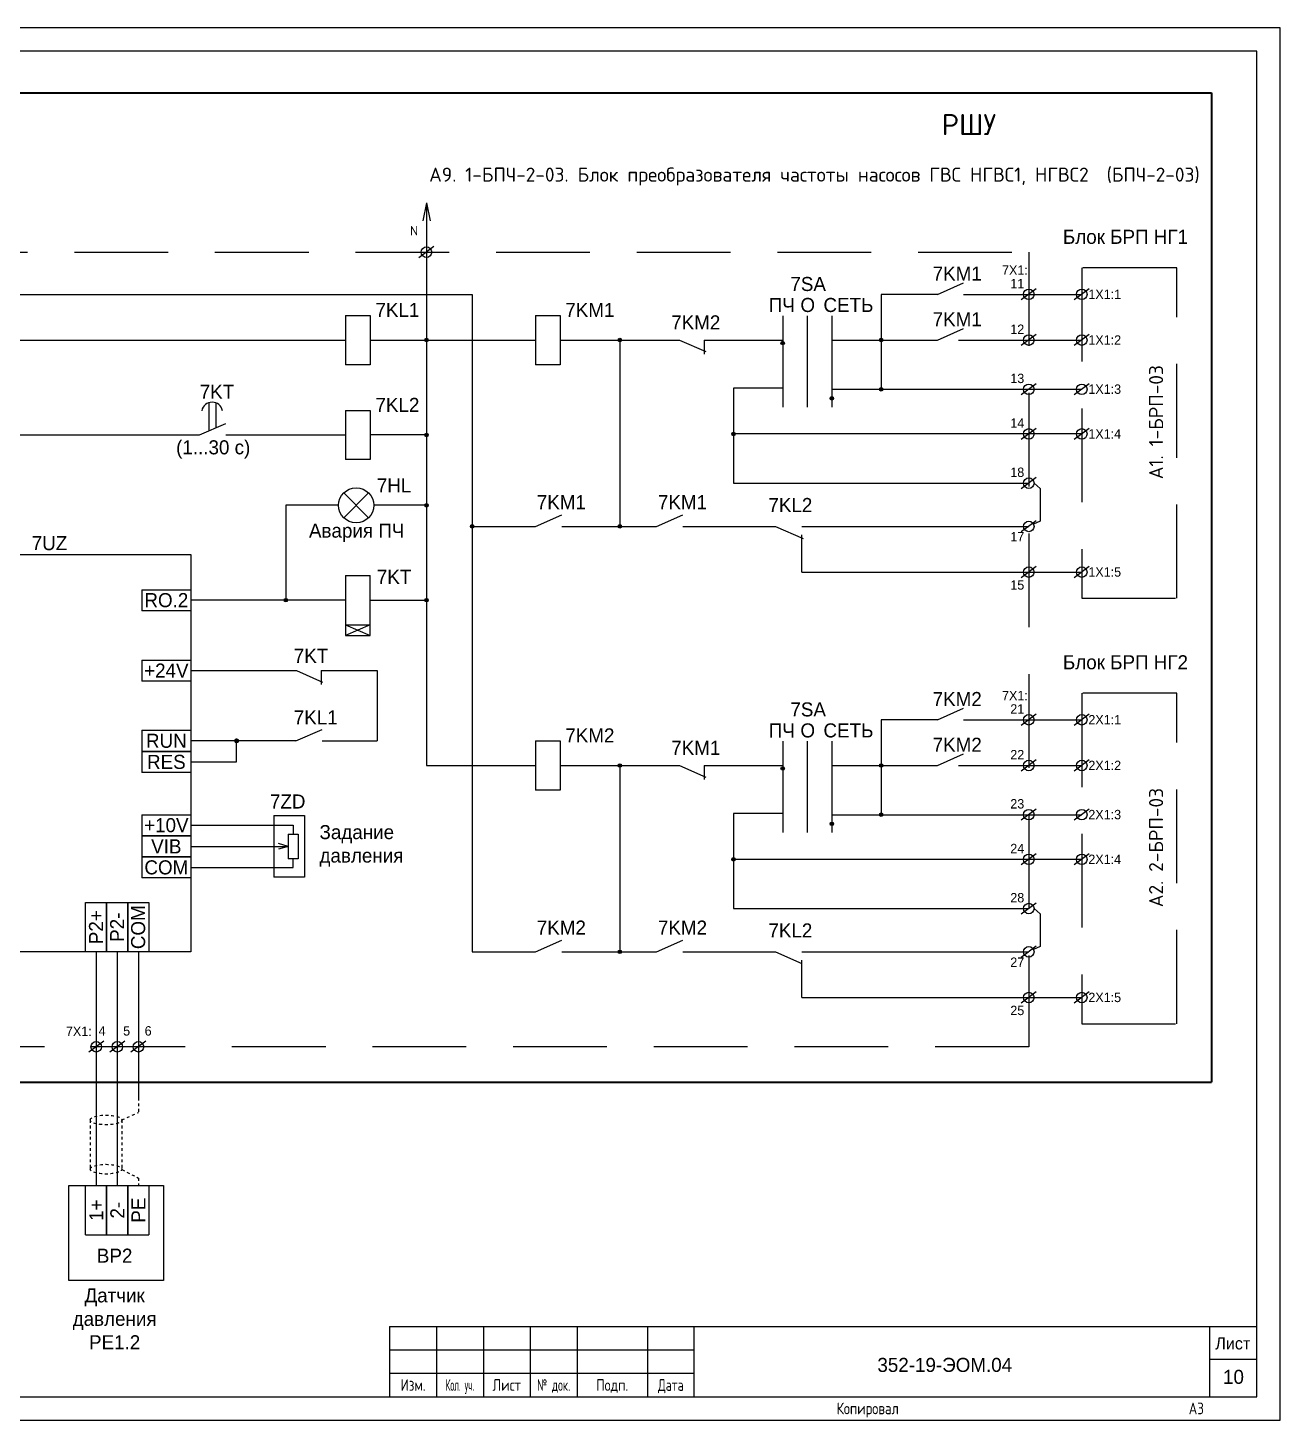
# Model space of a CAD drawing. Header units: millimetres. Extents: x 1606 to 7674, y 609 to 4159.
# Drawn here: x 6877.5 to 7144.7, y 2856 to 3153 of the extents above; entities that cross this region are included whole.
import ezdxf
from ezdxf.enums import TextEntityAlignment as Align

# ---------------------------------------------------------------- set-up
doc = ezdxf.new("R2010")
doc.units = ezdxf.units.MM
for name, pattern in [('ACAD_ISO03W100', [30, 12, -18]), ('JIS_02_1.0', [2, 1, -1]), ('K5LT_DASHED', [6, 4, -2])]:
    doc.linetypes.add(name, pattern=pattern)
doc.layers.add('24VDC', color=7, linetype='Continuous')
doc.layers.add('Штамп', color=7, linetype='Continuous')
doc.layers.add('Слой1', color=1, linetype='Continuous', lineweight=35)
doc.styles.add('GOST 2.304', font='CS_Gost2304.shx', dxfattribs={"oblique": 15})

msp = doc.modelspace()

# ---------------------------------------------------------------- hatches: boundary and pattern name
at = {"layer": 'Штамп', "lineweight": 25, "ltscale": 100}
h = msp.add_hatch(color=256, dxfattribs=at)
h.paths.add_polyline_path([(6962.17705, 3086.38394), (6962.92705, 3086.38394, 1)])
h.paths.add_polyline_path([(6962.92705, 3086.38394), (6962.55205, 3086.38394), (6962.55205, 3086.00894, 0.414213562)])
h.paths.add_polyline_path([(6962.55205, 3086.38394), (6962.17705, 3086.38394, 0.414213562), (6962.55205, 3086.00894)])
h = msp.add_hatch(color=256, dxfattribs=at)
h.paths.add_polyline_path([(7003.42705, 3086.38394), (7004.17705, 3086.38394, 1)])
h.paths.add_polyline_path([(7004.17705, 3086.38394), (7003.80205, 3086.38394), (7003.80205, 3086.00894, 0.414213562)])
h.paths.add_polyline_path([(7003.80205, 3086.38394), (7003.42705, 3086.38394, 0.414213562), (7003.80205, 3086.00894)])
h = msp.add_hatch(color=256, dxfattribs=at)
h.paths.add_polyline_path([(7038.17827, 3085.75438), (7038.92827, 3085.75438, 1)])
h.paths.add_polyline_path([(7038.92827, 3085.75438), (7038.55327, 3085.75438), (7038.55327, 3085.37938, 0.414213562)])
h.paths.add_polyline_path([(7038.55327, 3085.75438), (7038.17827, 3085.75438, 0.414213562), (7038.55327, 3085.37938)])
h = msp.add_hatch(color=256, dxfattribs=at)
h.paths.add_polyline_path([(7059.17827, 3086.38394), (7059.92827, 3086.38394, 1)])
h.paths.add_polyline_path([(7059.92827, 3086.38394), (7059.55327, 3086.38394), (7059.55327, 3086.00894, 0.414213562)])
h.paths.add_polyline_path([(7059.55327, 3086.38394), (7059.17827, 3086.38394, 0.414213562), (7059.55327, 3086.00894)])
h = msp.add_hatch(color=256, dxfattribs=at)
h.paths.add_polyline_path([(7048.67827, 3073.95272), (7049.42827, 3073.95272, 1)])
h.paths.add_polyline_path([(7049.42827, 3073.95272), (7049.05327, 3073.95272), (7049.05327, 3073.57772, 0.414213562)])
h.paths.add_polyline_path([(7049.05327, 3073.95272), (7048.67827, 3073.95272, 0.414213562), (7049.05327, 3073.57772)])
h = msp.add_hatch(color=256, dxfattribs=at)
h.paths.add_polyline_path([(7059.17827, 3075.88394), (7059.92827, 3075.88394, 1)])
h.paths.add_polyline_path([(7059.92827, 3075.88394), (7059.55327, 3075.88394), (7059.55327, 3075.50894, 0.414213562)])
h.paths.add_polyline_path([(7059.55327, 3075.88394), (7059.17827, 3075.88394, 0.414213562), (7059.55327, 3075.50894)])
h = msp.add_hatch(color=256, dxfattribs=at)
h.paths.add_polyline_path([(6962.17705, 3066.13394), (6962.92705, 3066.13394, 1)])
h.paths.add_polyline_path([(6962.92705, 3066.13394), (6962.55205, 3066.13394), (6962.55205, 3065.75894, 0.414213562)])
h.paths.add_polyline_path([(6962.55205, 3066.13394), (6962.17705, 3066.13394, 0.414213562), (6962.55205, 3065.75894)])
h = msp.add_hatch(color=256, dxfattribs=at)
h.paths.add_polyline_path([(7027.67827, 3066.35832), (7028.42827, 3066.35832, 1)])
h.paths.add_polyline_path([(7028.42827, 3066.35832), (7028.05327, 3066.35832), (7028.05327, 3065.98332, 0.414213562)])
h.paths.add_polyline_path([(7028.05327, 3066.35832), (7027.67827, 3066.35832, 0.414213562), (7028.05327, 3065.98332)])
h = msp.add_hatch(color=256, dxfattribs=at)
h.paths.add_polyline_path([(6962.17705, 3051.13394), (6962.92705, 3051.13394, 1)])
h.paths.add_polyline_path([(6962.92705, 3051.13394), (6962.55205, 3051.13394), (6962.55205, 3050.75894, 0.414213562)])
h.paths.add_polyline_path([(6962.55205, 3051.13394), (6962.17705, 3051.13394, 0.414213562), (6962.55205, 3050.75894)])
h = msp.add_hatch(color=256, dxfattribs=at)
h.paths.add_polyline_path([(6971.92705, 3046.63394), (6972.67705, 3046.63394, 1)])
h.paths.add_polyline_path([(6972.67705, 3046.63394), (6972.30205, 3046.63394), (6972.30205, 3046.25894, 0.414213562)])
h.paths.add_polyline_path([(6972.30205, 3046.63394), (6971.92705, 3046.63394, 0.414213562), (6972.30205, 3046.25894)])
h = msp.add_hatch(color=256, dxfattribs=at)
h.paths.add_polyline_path([(7003.42705, 3046.63394), (7004.17705, 3046.63394, 1)])
h.paths.add_polyline_path([(7004.17705, 3046.63394), (7003.80205, 3046.63394), (7003.80205, 3046.25894, 0.414213562)])
h.paths.add_polyline_path([(7003.80205, 3046.63394), (7003.42705, 3046.63394, 0.414213562), (7003.80205, 3046.25894)])
h = msp.add_hatch(color=256, dxfattribs=at)
h.paths.add_polyline_path([(6932.17705, 3030.88394), (6932.92705, 3030.88394, 1)])
h.paths.add_polyline_path([(6932.92705, 3030.88394), (6932.55205, 3030.88394), (6932.55205, 3030.50894, 0.414213562)])
h.paths.add_polyline_path([(6932.55205, 3030.88394), (6932.17705, 3030.88394, 0.414213562), (6932.55205, 3030.50894)])
h = msp.add_hatch(color=256, dxfattribs=at)
h.paths.add_polyline_path([(6962.17705, 3030.88394), (6962.92705, 3030.88394, 1)])
h.paths.add_polyline_path([(6962.92705, 3030.88394), (6962.55205, 3030.88394), (6962.55205, 3030.50894, 0.414213562)])
h.paths.add_polyline_path([(6962.55205, 3030.88394), (6962.17705, 3030.88394, 0.414213562), (6962.55205, 3030.50894)])
at = {"layer": 'Штамп', "lineweight": 30}
h = msp.add_hatch(color=256, dxfattribs=at)
h.paths.add_polyline_path([(6921.67705, 3000.88394), (6922.42705, 3000.88394, 1)])
h.paths.add_polyline_path([(6922.42705, 3000.88394), (6922.05205, 3000.88394), (6922.05205, 3000.50894, 0.414213562)])
h.paths.add_polyline_path([(6922.05205, 3000.88394), (6921.67705, 3000.88394, 0.414213562), (6922.05205, 3000.50894)])
at = {"layer": 'Штамп', "lineweight": 25, "ltscale": 100}
h = msp.add_hatch(color=256, dxfattribs=at)
h.paths.add_polyline_path([(7003.42705, 2995.63394), (7004.17705, 2995.63394, 1)])
h.paths.add_polyline_path([(7004.17705, 2995.63394), (7003.80205, 2995.63394), (7003.80205, 2995.25894, 0.414213562)])
h.paths.add_polyline_path([(7003.80205, 2995.63394), (7003.42705, 2995.63394, 0.414213562), (7003.80205, 2995.25894)])
h = msp.add_hatch(color=256, dxfattribs=at)
h.paths.add_polyline_path([(7038.17827, 2995.00438), (7038.92827, 2995.00438, 1)])
h.paths.add_polyline_path([(7038.92827, 2995.00438), (7038.55327, 2995.00438), (7038.55327, 2994.62938, 0.414213562)])
h.paths.add_polyline_path([(7038.55327, 2995.00438), (7038.17827, 2995.00438, 0.414213562), (7038.55327, 2994.62938)])
h = msp.add_hatch(color=256, dxfattribs=at)
h.paths.add_polyline_path([(7059.17827, 2995.63394), (7059.92827, 2995.63394, 1)])
h.paths.add_polyline_path([(7059.92827, 2995.63394), (7059.55327, 2995.63394), (7059.55327, 2995.25894, 0.414213562)])
h.paths.add_polyline_path([(7059.55327, 2995.63394), (7059.17827, 2995.63394, 0.414213562), (7059.55327, 2995.25894)])
h = msp.add_hatch(color=256, dxfattribs=at)
h.paths.add_polyline_path([(7059.17827, 2985.13394), (7059.92827, 2985.13394, 1)])
h.paths.add_polyline_path([(7059.92827, 2985.13394), (7059.55327, 2985.13394), (7059.55327, 2984.75894, 0.414213562)])
h.paths.add_polyline_path([(7059.55327, 2985.13394), (7059.17827, 2985.13394, 0.414213562), (7059.55327, 2984.75894)])
h = msp.add_hatch(color=256, dxfattribs=at)
h.paths.add_polyline_path([(7048.67827, 2983.20272), (7049.42827, 2983.20272, 1)])
h.paths.add_polyline_path([(7049.42827, 2983.20272), (7049.05327, 2983.20272), (7049.05327, 2982.82772, 0.414213562)])
h.paths.add_polyline_path([(7049.05327, 2983.20272), (7048.67827, 2983.20272, 0.414213562), (7049.05327, 2982.82772)])
h = msp.add_hatch(color=256, dxfattribs=at)
h.paths.add_polyline_path([(7027.67827, 2975.60832), (7028.42827, 2975.60832, 1)])
h.paths.add_polyline_path([(7028.42827, 2975.60832), (7028.05327, 2975.60832), (7028.05327, 2975.23332, 0.414213562)])
h.paths.add_polyline_path([(7028.05327, 2975.60832), (7027.67827, 2975.60832, 0.414213562), (7028.05327, 2975.23332)])
h = msp.add_hatch(color=256, dxfattribs=at)
h.paths.add_polyline_path([(7003.42705, 2955.88394), (7004.17705, 2955.88394, 1)])
h.paths.add_polyline_path([(7004.17705, 2955.88394), (7003.80205, 2955.88394), (7003.80205, 2955.50894, 0.414213562)])
h.paths.add_polyline_path([(7003.80205, 2955.88394), (7003.42705, 2955.88394, 0.414213562), (7003.80205, 2955.50894)])

# ---------------------------------------------------------------- linework, layer by layer
at = {"layer": 'Слой1', "color": 0}
for p, q in [((6754.43964, 3139.10069), (7130.04494, 3139.10069)), ((7130.04494, 3139.10069), (7130.04494, 2928.06006)), ((6849.14349, 2928.06006), (7130.04494, 2928.06006))]:
    msp.add_line(p, q, dxfattribs=at)
at = {"layer": 'Штамп', "lineweight": 25, "ltscale": 100}
for p, q in [((6962.55205, 3115.63394), (6961.77238, 3111.78648)), ((6962.55205, 3115.63394), (6962.55205, 2995.63394)), ((6962.55205, 3115.63394), (6963.33172, 3111.78648)), ((7071.55327, 3096.13394), (7077.15404, 3098.59038)), ((6842.55205, 3096.13394), (6972.30205, 3096.13394)), ((6972.30205, 3096.13394), (6972.30205, 2955.88394)), ((7071.55327, 3096.13394), (7059.55327, 3096.13394)), ((7059.55327, 3096.13394), (7059.55327, 3075.88394)), ((7077.15404, 3096.13394), (7102.36834, 3096.13394)), ((6945.30205, 3091.63394), (6945.30205, 3081.13394)), ((6945.30205, 3091.63394), (6950.55205, 3091.63394)), ((6950.55205, 3091.63394), (6950.55205, 3081.13394)), ((6985.80205, 3091.63394), (6985.80205, 3081.13394)), ((6985.80205, 3091.63394), (6991.05205, 3091.63394)), ((6991.05205, 3091.63394), (6991.05205, 3081.13394)), ((7071.55327, 3086.38394), (7077.15404, 3088.84038)), ((6842.55205, 3086.38394), (6945.30205, 3086.38394)), ((6950.55205, 3086.38394), (6985.80205, 3086.38394)), ((6991.05205, 3086.38394), (7016.55205, 3086.38394)), ((7003.80205, 3086.38394), (7003.80205, 3046.63394)), ((7016.55205, 3086.38394), (7022.15281, 3083.9275)), ((7021.80205, 3086.38394), (7038.55327, 3086.38394)), ((7021.80205, 3086.38394), (7021.80205, 3083.38394)), ((7049.05327, 3086.38394), (7071.55327, 3086.38394)), ((7076.05327, 3086.38394), (7102.36834, 3086.38394)), ((6950.55205, 3081.13394), (6945.30205, 3081.13394)), ((6991.05205, 3081.13394), (6985.80205, 3081.13394)), ((7038.55327, 3076.10832), (7028.05327, 3076.10832)), ((7028.05327, 3076.10832), (7028.05327, 3055.85832)), ((7049.05327, 3075.88394), (7102.36834, 3075.88394)), ((6916.09378, 3072.98995), (6916.09378, 3066.98995)), ((6917.59378, 3072.98995), (6917.59378, 3067.64784)), ((6945.30205, 3071.38394), (6945.30205, 3060.88394)), ((6945.30205, 3071.38394), (6950.55205, 3071.38394)), ((6950.55205, 3071.38394), (6950.55205, 3060.88394)), ((6914.14205, 3066.13394), (6919.74281, 3068.59038)), ((6842.55205, 3066.13394), (6914.14205, 3066.13394)), ((6919.74281, 3066.13394), (6945.30205, 3066.13394)), ((6962.55205, 3066.13394), (6950.55205, 3066.13394)), ((7102.36834, 3066.35832), (7028.05327, 3066.35832)), ((6950.55205, 3060.88394), (6945.30205, 3060.88394)), ((6944.9004, 3048.48229), (6950.2037, 3053.78559)), ((6944.9004, 3053.78559), (6950.2037, 3048.48229)), ((7028.05327, 3055.85832), (7091.05327, 3055.85832)), ((7092.17827, 3055.85832), (7093.50936, 3054.73332)), ((7093.50936, 3054.73332), (7093.50936, 3047.75894)), ((6943.80205, 3051.13394), (6932.55205, 3051.13394)), ((6932.55205, 3051.13394), (6932.55205, 3030.88394)), ((6962.55205, 3051.13394), (6951.30205, 3051.13394)), ((6985.80205, 3046.63394), (6991.40281, 3049.09038)), ((7011.65281, 3046.63394), (7017.25357, 3049.09038)), ((7093.50936, 3047.75894), (7092.07608, 3047.10243)), ((6972.30205, 3046.63394), (6985.80205, 3046.63394)), ((6985.80205, 3046.63394), (6985.80205, 3046.63394)), ((6991.40281, 3046.63394), (7011.65281, 3046.63394)), ((7017.25357, 3046.63394), (7037.0048, 3046.63394)), ((7037.0048, 3046.63394), (7042.95465, 3044.02439)), ((7042.60557, 3046.63394), (7091.05327, 3046.63394)), ((7042.60557, 3036.88394), (7042.60557, 3044.83691)), ((6852.30205, 3040.63394), (6912.30205, 3040.63394)), ((6912.30205, 3040.63394), (6912.30205, 2955.88394)), ((6945.30205, 3036.13394), (6950.55205, 3036.13394)), ((6945.30205, 3036.13394), (6945.30205, 3023.38394)), ((6950.55205, 3023.38394), (6950.55205, 3036.13394)), ((7042.60557, 3036.88394), (7102.36834, 3036.88394)), ((6901.80205, 3033.13394), (6912.30205, 3033.13394)), ((6901.80205, 3033.13394), (6901.80205, 3028.63394)), ((6945.30205, 3030.88394), (6912.30205, 3030.88394)), ((6950.55205, 3030.88394), (6962.55205, 3030.88394)), ((6912.30205, 3028.63394), (6901.80205, 3028.63394)), ((6945.30205, 3025.63394), (6950.55205, 3025.63394)), ((6950.55205, 3025.63394), (6945.30205, 3023.38394)), ((6945.30205, 3025.63394), (6950.55205, 3023.38394)), ((6945.30205, 3023.38394), (6950.55205, 3023.38394)), ((6901.80205, 3018.13394), (6912.30205, 3018.13394)), ((6901.80205, 3018.13394), (6901.80205, 3013.63394)), ((6912.30205, 3015.88394), (6934.80205, 3015.88394)), ((6934.80205, 3015.88394), (6940.40281, 3013.4275)), ((6940.05205, 3015.88394), (6940.05205, 3012.88394)), ((6940.05205, 3015.88394), (6952.05205, 3015.88394)), ((6952.05205, 3015.88394), (6952.05205, 3000.88394)), ((6912.30205, 3013.63394), (6901.80205, 3013.63394)), ((7071.55327, 3005.38394), (7077.15404, 3007.84038)), ((6901.80205, 3003.13394), (6912.30205, 3003.13394)), ((6901.80205, 3003.13394), (6901.80205, 2998.63394)), ((6934.68925, 3000.88394), (6940.29001, 3003.34038)), ((7071.55327, 3005.38394), (7059.55327, 3005.38394)), ((7059.55327, 3005.38394), (7059.55327, 2985.13394)), ((7077.15404, 3005.38394), (7102.36834, 3005.38394)), ((6934.68925, 3000.88394), (6912.30205, 3000.88394)), ((6922.05205, 2996.38394), (6922.05205, 3000.88394)), ((6940.29001, 3000.88394), (6952.05205, 3000.88394)), ((6985.80205, 3000.88394), (6985.80205, 2990.38394)), ((6985.80205, 3000.88394), (6991.05205, 3000.88394)), ((6991.05205, 3000.88394), (6991.05205, 2990.38394)), ((6912.30205, 2998.63394), (6901.80205, 2998.63394)), ((6901.80205, 2998.63394), (6912.30205, 2998.63394)), ((6901.80205, 2998.63394), (6901.80205, 2994.13394)), ((7071.55327, 2995.63394), (7077.15404, 2998.09038)), ((6912.30205, 2994.13394), (6901.80205, 2994.13394)), ((6912.30205, 2996.38394), (6922.05205, 2996.38394)), ((6962.55205, 2995.63394), (6985.80205, 2995.63394)), ((6991.05205, 2995.63394), (7016.55205, 2995.63394)), ((7003.80205, 2995.63394), (7003.80205, 2955.88394)), ((7016.55205, 2995.63394), (7022.15281, 2993.1775)), ((7021.80205, 2995.63394), (7038.55327, 2995.63394)), ((7021.80205, 2995.63394), (7021.80205, 2992.63394)), ((7049.05327, 2995.63394), (7071.55327, 2995.63394)), ((7076.05327, 2995.63394), (7102.36834, 2995.63394)), ((6991.05205, 2990.38394), (6985.80205, 2990.38394)), ((6901.80205, 2985.13394), (6912.30205, 2985.13394)), ((6901.80205, 2985.13394), (6901.80205, 2980.63394)), ((6929.97953, 2984.94427), (6929.97953, 2971.81927)), ((6929.97953, 2984.94427), (6936.54203, 2984.94427)), ((6936.54203, 2984.94427), (6936.54203, 2971.81927)), ((7038.55327, 2985.35832), (7028.05327, 2985.35832)), ((7028.05327, 2985.35832), (7028.05327, 2965.10832)), ((7049.05327, 2985.13394), (7102.36834, 2985.13394)), ((6912.30205, 2982.88177), (6934.0941, 2982.88177)), ((6934.0941, 2982.88177), (6934.0941, 2981.00677)), ((6912.30205, 2980.63394), (6901.80205, 2980.63394)), ((6901.80205, 2980.63394), (6912.30205, 2980.63394)), ((6901.80205, 2980.63394), (6901.80205, 2976.13394)), ((6933.01049, 2978.38177), (6930.96124, 2979.01449)), ((6933.01049, 2981.00677), (6933.01049, 2975.75677)), ((6933.01049, 2981.00677), (6935.17771, 2981.00677)), ((6935.17771, 2981.00677), (6935.17771, 2975.75677)), ((6912.30205, 2976.13394), (6901.80205, 2976.13394)), ((6901.80205, 2976.13394), (6912.30205, 2976.13394)), ((6901.80205, 2976.13394), (6901.80205, 2971.63394)), ((6912.30205, 2978.38177), (6933.01049, 2978.38177)), ((6933.01049, 2978.38177), (6930.96124, 2977.74905)), ((6912.30205, 2973.88394), (6934.0941, 2973.88394)), ((6935.17771, 2975.75677), (6933.01049, 2975.75677)), ((6934.0941, 2973.88394), (6934.0941, 2975.75677)), ((7102.36834, 2975.60832), (7028.05327, 2975.60832)), ((6912.30205, 2971.63394), (6901.80205, 2971.63394)), ((6936.54203, 2971.81927), (6929.97953, 2971.81927)), ((6889.80205, 2955.88394), (6889.80205, 2966.38394)), ((6889.80205, 2966.38394), (6894.30205, 2966.38394)), ((6894.30205, 2966.38394), (6894.30205, 2955.88394)), ((6894.30205, 2955.88394), (6894.30205, 2966.38394)), ((6894.30205, 2966.38394), (6898.80205, 2966.38394)), ((6898.80205, 2966.38394), (6898.80205, 2955.88394)), ((6898.80205, 2955.88394), (6898.80205, 2966.38394)), ((6898.80205, 2966.38394), (6903.30205, 2966.38394)), ((6903.30205, 2966.38394), (6903.30205, 2955.88394)), ((7028.05327, 2965.10832), (7091.05327, 2965.10832)), ((7092.17827, 2965.10832), (7093.50936, 2963.98332)), ((7093.50936, 2963.98332), (7093.50936, 2957.00894)), ((6985.80205, 2955.88394), (6991.40281, 2958.34038)), ((7011.65281, 2955.88394), (7017.25357, 2958.34038)), ((6912.30205, 2955.88394), (6852.30205, 2955.88394)), ((6892.09109, 2955.88394), (6892.09109, 2906.0254)), ((6896.59109, 2955.88394), (6896.59109, 2906.0254)), ((6901.09109, 2955.88394), (6901.09109, 2924.76564)), ((6972.30205, 2955.88394), (6985.80205, 2955.88394)), ((6985.80205, 2955.88394), (6985.80205, 2955.88394)), ((6991.40281, 2955.88394), (7011.65281, 2955.88394)), ((7017.25357, 2955.88394), (7037.0048, 2955.88394)), ((7037.0048, 2955.88394), (7042.60557, 2953.4275)), ((7042.60557, 2955.88394), (7091.05327, 2955.88394)), ((7093.50936, 2957.00894), (7092.07608, 2956.35243)), ((7042.60557, 2946.13394), (7042.60557, 2954.08691)), ((7042.60557, 2946.13394), (7102.36834, 2946.13394)), ((6886.21663, 2906.0254), (6906.46663, 2906.0254)), ((6886.21663, 2885.7754), (6886.21663, 2906.0254)), ((6889.80205, 2895.5254), (6889.80205, 2906.0254)), ((6889.80205, 2906.0254), (6903.30205, 2906.0254)), ((6894.30205, 2906.0254), (6894.30205, 2895.5254)), ((6894.30205, 2895.5254), (6894.30205, 2906.0254)), ((6898.80205, 2906.0254), (6898.80205, 2895.5254)), ((6898.80205, 2895.5254), (6898.80205, 2906.0254)), ((6903.30205, 2906.0254), (6903.30205, 2895.5254)), ((6906.46663, 2906.0254), (6906.46663, 2885.7754)), ((6889.80205, 2895.5254), (6903.30205, 2895.5254)), ((6906.46663, 2885.7754), (6886.21663, 2885.7754)), ((6954.68856, 2875.98426), (7139.68856, 2875.98426)), ((6954.68856, 2875.98426), (6954.68856, 2860.98426)), ((6964.68856, 2875.98426), (6964.68856, 2860.98426)), ((6974.68856, 2875.98426), (6974.68856, 2860.98426)), ((6984.68856, 2875.98426), (6984.68856, 2860.98426)), ((6994.68856, 2875.98426), (6994.68856, 2860.98426)), ((7009.68856, 2875.98426), (7009.68856, 2860.98426)), ((7019.68856, 2860.98426), (7019.68856, 2875.98426)), ((7129.68856, 2860.98426), (7129.68856, 2875.98426)), ((6954.68856, 2870.98426), (7019.68856, 2870.98426)), ((7129.68856, 2868.98426), (7139.68856, 2868.98426)), ((6954.68856, 2865.98426), (7019.68856, 2865.98426))]:
    msp.add_line(p, q, dxfattribs=at)
at = {"layer": 'Штамп', "linetype": 'K5LT_DASHED', "lineweight": 25, "ltscale": 5}
for p, q in [((6767.42487, 3105.13394), (7091.05327, 3105.13394)), ((7091.05327, 3105.13394), (7091.05327, 2935.63394)), ((7102.36834, 3101.7953), (7102.36834, 3031.2953)), ((7122.61834, 3101.7953), (7102.36834, 3101.7953)), ((7122.61834, 3031.2953), (7122.61834, 3101.7953)), ((7102.36834, 3031.2953), (7122.61834, 3031.2953)), ((7102.36834, 3011.0453), (7102.36834, 2940.5453)), ((7122.61834, 3011.0453), (7102.36834, 3011.0453)), ((7122.61834, 2940.5453), (7122.61834, 3011.0453)), ((7102.36834, 2940.5453), (7122.61834, 2940.5453)), ((7091.05327, 2935.63394), (6767.42487, 2935.63394))]:
    msp.add_line(p, q, dxfattribs=at)
at = {"layer": 'Штамп', "lineweight": 25}
for p, q in [((6964.15505, 3106.32119), (6960.94905, 3103.94669)), ((7092.65627, 3097.32119), (7089.45027, 3094.94669)), ((7103.97134, 3097.32119), (7100.76534, 3094.94669)), ((7092.65627, 3087.57119), (7089.45027, 3085.19669)), ((7103.97134, 3087.57119), (7100.76534, 3085.19669)), ((7092.65627, 3077.07119), (7089.45027, 3074.69669)), ((7103.97134, 3077.07119), (7100.76534, 3074.69669)), ((7092.65627, 3067.54557), (7089.45027, 3065.17107)), ((7103.97134, 3067.54557), (7100.76534, 3065.17107)), ((7092.65627, 3057.04557), (7089.45027, 3054.67107)), ((7092.65627, 3047.82119), (7089.45027, 3045.44669)), ((7092.65627, 3038.07119), (7089.45027, 3035.69669)), ((7103.97134, 3038.07119), (7100.76534, 3035.69669)), ((7092.65627, 3006.57119), (7089.45027, 3004.19669)), ((7103.97134, 3006.57119), (7100.76534, 3004.19669)), ((7092.65627, 2996.82119), (7089.45027, 2994.44669)), ((7103.97134, 2996.82119), (7100.76534, 2994.44669)), ((7092.65627, 2986.32119), (7089.45027, 2983.94669)), ((7103.97134, 2986.32119), (7100.76534, 2983.94669)), ((7092.65627, 2976.79557), (7089.45027, 2974.42107)), ((7103.97134, 2976.79557), (7100.76534, 2974.42107)), ((7092.65627, 2966.29557), (7089.45027, 2963.92107)), ((7092.65627, 2957.07119), (7089.45027, 2954.69669)), ((7092.65627, 2947.32119), (7089.45027, 2944.94669)), ((7103.97134, 2947.32119), (7100.76534, 2944.94669)), ((6893.69409, 2936.82119), (6890.48809, 2934.44669)), ((6898.19409, 2936.82119), (6894.98809, 2934.44669)), ((6902.69409, 2936.82119), (6899.48809, 2934.44669))]:
    msp.add_line(p, q, dxfattribs=at)
at = {"layer": 'Штамп', "color": 3, "linetype": 'ACAD_ISO03W100', "ltscale": 2}
for p, q in [((7038.55327, 3091.58626), (7038.55327, 3072.08626)), ((7043.80327, 3091.58626), (7043.80327, 3072.08626)), ((7049.05327, 3091.58626), (7049.05327, 3072.08626)), ((7038.55327, 3000.83626), (7038.55327, 2981.33626)), ((7043.80327, 3000.83626), (7043.80327, 2981.33626)), ((7049.05327, 3000.83626), (7049.05327, 2981.33626))]:
    msp.add_line(p, q, dxfattribs=at)
at = {"layer": 'Штамп', "linetype": 'JIS_02_1.0', "lineweight": 25, "ltscale": 0.6}
for p, q in [((6901.09109, 2924.76564), (6901.09109, 2921.62351)), ((6890.82496, 2920.02116), (6890.82496, 2909.52116)), ((6897.57496, 2920.02116), (6901.09109, 2921.62351)), ((6897.57496, 2920.02116), (6897.57496, 2909.52116)), ((6897.5617, 2909.42937), (6901.09109, 2907.63144)), ((6901.09109, 2907.63144), (6901.09109, 2906.0254))]:
    msp.add_line(p, q, dxfattribs=at)
at = {"layer": 'Штамп', "lineweight": 25, "ltscale": 100}
for points in [[(6724.68856, 2855.98426), (7144.68856, 2855.98426), (7144.68856, 3152.98426), (6724.68856, 3152.98426), (6724.68856, 2855.98426)], [(6744.68856, 2860.98426), (7139.68856, 2860.98426), (7139.68856, 3147.98426), (6744.68856, 3147.98426), (6744.68856, 2860.98426)]]:
    msp.add_lwpolyline(points, dxfattribs=at)
at = {"layer": 'Штамп', "lineweight": 25}
for centre, radius in [((6962.55205, 3105.13394), 1.125), ((7091.05327, 3096.13394), 1.125), ((7102.36834, 3096.13394), 1.125), ((6962.55205, 3086.38394), 0.375), ((7003.80205, 3086.38394), 0.375), ((7038.55327, 3085.75438), 0.375), ((7059.55327, 3086.38394), 0.375), ((7091.05327, 3086.38394), 1.125), ((7102.36834, 3086.38394), 1.125), ((7091.05327, 3075.88394), 1.125), ((7102.36834, 3075.88394), 1.125), ((7049.05327, 3073.95272), 0.375), ((7059.55327, 3075.88394), 0.375), ((6962.55205, 3066.13394), 0.375), ((7028.05327, 3066.35832), 0.375), ((7091.05327, 3066.35832), 1.125), ((7102.36834, 3066.35832), 1.125), ((7091.05327, 3055.85832), 1.125), ((6962.55205, 3051.13394), 0.375), ((7091.05327, 3046.63394), 1.125), ((6972.30205, 3046.63394), 0.375), ((7003.80205, 3046.63394), 0.375), ((7091.05327, 3036.88394), 1.125), ((7102.36834, 3036.88394), 1.125), ((6932.55205, 3030.88394), 0.375), ((6962.55205, 3030.88394), 0.375), ((7091.05327, 3005.38394), 1.125), ((7102.36834, 3005.38394), 1.125), ((7091.05327, 2995.63394), 1.125), ((7102.36834, 2995.63394), 1.125), ((7003.80205, 2995.63394), 0.375), ((7038.55327, 2995.00438), 0.375), ((7059.55327, 2995.63394), 0.375), ((7059.55327, 2985.13394), 0.375), ((7091.05327, 2985.13394), 1.125), ((7102.36834, 2985.13394), 1.125), ((7049.05327, 2983.20272), 0.375), ((7028.05327, 2975.60832), 0.375), ((7091.05327, 2975.60832), 1.125), ((7102.36834, 2975.60832), 1.125), ((7091.05327, 2965.10832), 1.125), ((7003.80205, 2955.88394), 0.375), ((7091.05327, 2955.88394), 1.125), ((7091.05327, 2946.13394), 1.125), ((7102.36834, 2946.13394), 1.125), ((6892.09109, 2935.63394), 1.125), ((6896.59109, 2935.63394), 1.125), ((6901.09109, 2935.63394), 1.125)]:
    msp.add_circle(centre, radius, dxfattribs=at)
at = {"layer": 'Штамп', "lineweight": 25, "ltscale": 100}
msp.add_circle((6947.55205, 3051.13394), 3.75, dxfattribs=at)
at = {"layer": 'Штамп', "lineweight": 30}
msp.add_circle((6922.05205, 3000.88394), 0.375, dxfattribs=at)
at = {"layer": 'Штамп', "lineweight": 25, "ltscale": 100}
msp.add_arc((6916.82613, 3070.86978), 2.25481, 11.2788121, 168.7211879, dxfattribs=at)
at = {"layer": 'Штамп', "linetype": 'JIS_02_1.0', "lineweight": 25, "ltscale": 0.6}
for centre in [(6894.19996, 2920.02116), (6894.19996, 2909.52116)]:
    msp.add_ellipse(centre, major_axis=(-3.375, 0), ratio=0.307144281, dxfattribs=at)

# ---------------------------------------------------------------- texts
at = {"layer": '24VDC', "insert": (7058.75533, 2869.27024), "char_height": 3, "attachment_point": 1}
msp.add_mtext('{\\Q0;352-19-ЭОМ.04}', dxfattribs=at)
at = {"layer": 'Штамп', "lineweight": 25, "ltscale": 100, "style": 'GOST 2.304'}
for s, p in [('Изм.', (6959.68856, 2863.48426)), ('Лист', (6979.68856, 2863.48426)), ('Подп.', (7002.18856, 2863.48426))]:
    msp.add_text(s, height=2.5, dxfattribs=at).set_placement(p, align=Align.MIDDLE_CENTER)
for s, width, p in [('Кол. уч.', 0.65, (6969.68856, 2863.48426)), ('№ док.', 0.8, (6989.68856, 2863.48426)), ('Дата', 0.9, (7014.68856, 2863.48426))]:
    msp.add_text(s, height=2.5, dxfattribs=dict(at, width=width)).set_placement(p, align=Align.MIDDLE_CENTER)
msp.add_text('Копировал', height=2.5, dxfattribs=at).set_placement((7056.68856, 2857.23426), align=Align.CENTER)
msp.add_text('A3', height=2.5, dxfattribs=at).set_placement((7125.18856, 2857.23426))
at = {"layer": 'Штамп', "lineweight": 30}
for s, insert, char_height, width, attachment_point in [('{\\fISOCPEUR|b1|i0|c204|p34;\\Q0;РШУ}', (7078.28497, 3132.34409), 4.5, 5.7786006, 5), ('{\\fISOCPEUR|b1|i0|c204|p34;\\Q0;A9. 1-БПЧ-2-03. Блок преобразователя частоты насосов ГВС НГВС1, НГВС2  (БПЧ-2-03)}', (7045.32182, 3121.26736), 3, 159.0845995, 5), ('{\\fISOCPEUR|b1|i0|c204|p34;\\Q0;N}', (6959.91182, 3109.69188), 2, 3.8524004, 5), ('{\\Q0;Блок БРП НГ1}', (7111.6863, 3108.38505), 3, 28.6703468, 5), ('{\\Q0;7KM1}', (7070.54646, 3100.56019), 3, 5.7786006, 4), ('{\\Q0;7Х1:}', (7088.10383, 3101.30698), 2, 3.8524004, 5), ('{\\Q0;7SA}', (7040.19803, 3098.32555), 3, 5.7786006, 4), ('{\\Q0;11}', (7088.60138, 3098.4447), 2, 3.8524004, 5), ('{\\Q0;ПЧ}', (7035.57457, 3093.84848), 3, 5.7786006, 4), ('{\\Q0;О}', (7043.89608, 3093.84848), 3, 5.7786006, 5), ('{\\Q0;СЕТЬ}', (7047.24835, 3093.84848), 3, 5.7786006, 4), ('{\\Q0;1Х1:1}', (7107.26114, 3096.14888), 2, 3.8524004, 5), ('{\\Q0;7KL1}', (6951.6754, 3092.80456), 3, 5.7786006, 4), ('{\\Q0;7KM1}', (6992.1754, 3092.80456), 3, 5.7786006, 4), ('{\\Q0;7KM1}', (7070.54646, 3090.81019), 3, 5.7786006, 4), ('{\\Q0;7KM2}', (7014.77016, 3090.15681), 3, 5.7786006, 4), ('{\\Q0;12}', (7088.60138, 3088.6947), 2, 3.8524004, 5), ('{\\Q0;1Х1:2}', (7107.26114, 3086.39888), 2, 3.8524004, 5), ('{\\Q0;13}', (7088.60138, 3078.1947), 2, 3.8524004, 5), ('{\\Q0;1Х1:3}', (7107.26114, 3075.89888), 2, 3.8524004, 5), ('{\\Q0;7KT}', (6914.18, 3075.35469), 3, 5.7786006, 4), ('{\\Q0;7KL2}', (6951.6754, 3072.55456), 3, 5.7786006, 4), ('{\\Q0;14}', (7088.60138, 3068.66908), 2, 3.8524004, 5), ('{\\Q0;(1...30 с)}', (6909.13546, 3063.05513), 3, 17.8508652, 4), ('{\\Q0;1Х1:4}', (7107.26114, 3066.37326), 2, 3.8524004, 5), ('{\\Q0;18}', (7088.60138, 3058.16908), 2, 3.8524004, 5), ('{\\Q0;7HL}', (6951.95779, 3055.37042), 3, 5.7786006, 4), ('{\\Q0;7KM1}', (6986.08613, 3051.80669), 3, 5.7786006, 4), ('{\\Q0;7KM1}', (7011.9369, 3051.80669), 3, 5.7786006, 4), ('{\\Q0;7KL2}', (7035.50693, 3051.19483), 3, 5.7786006, 4), ('{\\Q0;Авария ПЧ}', (6947.65821, 3045.28094), 3, 24.4228017, 5), ('{\\Q0;7UZ}', (6882.12456, 3043.04494), 3, 5.7786006, 5), ('{\\Q0;17}', (7088.60138, 3044.42618), 2, 3.8524004, 5), ('{\\Q0;7KT}', (6951.95779, 3035.87281), 3, 5.7786006, 4), ('{\\Q0;1Х1:5}', (7107.26114, 3036.89888), 2, 3.8524004, 5), ('{\\Q0;RO.2}', (6907.05205, 3030.88394), 3, 10.5, 5), ('{\\Q0;15}', (7088.60138, 3034.12312), 2, 3.8524004, 5), ('{\\Q0;7KT}', (6934.23965, 3019.02947), 3, 5.7786006, 4), ('{\\Q0;Блок БРП НГ2}', (7111.6863, 3017.63505), 3, 28.6703468, 5), ('{\\Q0;+24V}', (6907.05205, 3015.88394), 3, 10.5, 5), ('{\\Q0;7SA}', (7040.19803, 3007.57555), 3, 5.7786006, 4), ('{\\Q0;7KM2}', (7070.54646, 3009.81019), 3, 5.7786006, 4), ('{\\Q0;7Х1:}', (7088.10383, 3010.55698), 2, 3.8524004, 5), ('{\\Q0;21}', (7088.60138, 3007.6947), 2, 3.8524004, 5), ('{\\Q0;7KL1}', (6934.23965, 3005.8923), 3, 5.7786006, 4), ('{\\Q0;2Х1:1}', (7107.26114, 3005.39888), 2, 3.8524004, 5), ('{\\Q0;7KM2}', (6992.1754, 3002.05456), 3, 5.7786006, 4), ('{\\Q0;ПЧ}', (7035.57457, 3003.09848), 3, 5.7786006, 4), ('{\\Q0;О}', (7043.89608, 3003.09848), 3, 5.7786006, 5), ('{\\Q0;СЕТЬ}', (7047.24835, 3003.09848), 3, 5.7786006, 4), ('{\\Q0;RUN}', (6907.05205, 3000.88394), 3, 10.5, 5), ('{\\Q0;7KM1}', (7014.77016, 2999.40681), 3, 5.7786006, 4), ('{\\Q0;7KM2}', (7070.54646, 3000.06019), 3, 5.7786006, 4), ('{\\Q0;RES}', (6907.05205, 2996.38394), 3, 10.5, 5), ('{\\Q0;22}', (7088.60138, 2997.9447), 2, 3.8524004, 5), ('{\\Q0;2Х1:2}', (7107.26114, 2995.64888), 2, 3.8524004, 5), ('{\\Q0;7ZD}', (6932.94516, 2987.9536), 3, 10.5, 5), ('{\\Q0;23}', (7088.60138, 2987.4447), 2, 3.8524004, 5), ('{\\Q0;2Х1:3}', (7107.26114, 2985.14888), 2, 3.8524004, 5), ('{\\Q0;+10V}', (6907.05205, 2982.88394), 3, 10.5, 5), ('{\\Q0;Задание\\Pдавления}', (6939.73243, 2978.48955), 3, 5.7786006, 4), ('{\\Q0;VIB}', (6907.05205, 2978.38394), 3, 10.5, 5), ('{\\Q0;24}', (7088.60138, 2977.91908), 2, 3.8524004, 5), ('{\\Q0;2Х1:4}', (7107.26114, 2975.62326), 2, 3.8524004, 5), ('{\\Q0;COM}', (6907.05205, 2973.88394), 3, 10.5, 5), ('{\\Q0;28}', (7088.60138, 2967.41908), 2, 3.8524004, 5), ('{\\Q0;7KM2}', (6986.08613, 2961.05669), 3, 5.7786006, 4), ('{\\Q0;7KM2}', (7011.9369, 2961.05669), 3, 5.7786006, 4), ('{\\Q0;7KL2}', (7035.50693, 2960.44483), 3, 5.7786006, 4), ('{\\Q0;27}', (7088.60138, 2953.67618), 2, 3.8524004, 5), ('{\\Q0;2Х1:5}', (7107.26114, 2946.14888), 2, 3.8524004, 5), ('{\\Q0;25}', (7088.60138, 2943.37312), 2, 3.8524004, 5), ('{\\Q0;7Х1:}', (6888.37725, 2938.9303), 2, 3.8524004, 5), ('{\\Q0;4}', (6893.34215, 2939.01154), 2, 3.8524004, 5), ('{\\Q0;5}', (6898.59215, 2939.01154), 2, 3.8524004, 5), ('{\\Q0;6}', (6903.16772, 2939.01154), 2, 3.8524004, 5), ('{\\Q0;ВР2}', (6896.01832, 2891.06882), 3, 4.9054241, 5)]:
    msp.add_mtext(s, dxfattribs=dict(at, insert=insert, char_height=char_height, width=width, attachment_point=attachment_point))
at = {"layer": 'Штамп', "color": 7, "lineweight": 30, "char_height": 3, "width": 91.7578409, "attachment_point": 5, "rotation": 90}
for s, insert in [('{\\fISOCPEUR|b1|i0|c204|p34;\\Q0;А1. 1-БРП-03}', (7118.22118, 3068.86813)), ('{\\fISOCPEUR|b1|i0|c204|p34;\\Q0;А2. 2-БРП-03 }', (7118.22118, 2978.11813))]:
    msp.add_mtext(s, dxfattribs=dict(at, insert=insert))
at = {"layer": 'Штамп', "lineweight": 30, "char_height": 3, "width": 10.5, "attachment_point": 5, "rotation": 90}
for s, insert in [('{\\Q0;P2+}', (6892.05205, 2961.13394)), ('{\\Q0;P2-}', (6896.55205, 2961.13394)), ('{\\Q0;COM}', (6901.05205, 2961.13394)), ('{\\Q0;1+}', (6892.1042, 2900.7754)), ('{\\Q0;2-}', (6896.6042, 2900.7754))]:
    msp.add_mtext(s, dxfattribs=dict(at, insert=insert))
at = {"layer": 'Штамп', "color": 3, "lineweight": 30, "insert": (6901.1042, 2900.7754), "char_height": 3, "width": 10.5, "attachment_point": 5, "rotation": 90}
msp.add_mtext('{\\Q0;РЕ}', dxfattribs=at)
at = {"layer": 'Штамп', "color": 3, "lineweight": 30, "insert": (6896.01832, 2877.60161), "char_height": 3, "width": 20.9540979, "attachment_point": 5}
msp.add_mtext('{\\Q0;Датчик\\Pдавления \\PPE1.2}', dxfattribs=at)
at = {"layer": 'Штамп', "lineweight": 25, "ltscale": 100, "insert": (7130.85933, 2873.63609), "char_height": 2.565, "width": 62.9489075, "attachment_point": 1}
msp.add_mtext('{\\Q0;Лист}', dxfattribs=at)
at = {"layer": 'Штамп', "color": 7, "linetype": 'Continuous', "insert": (7134.72892, 2865.1976), "char_height": 3, "width": 12.9146, "attachment_point": 5}
msp.add_mtext('{\\Q0;10}', dxfattribs=at)

doc.saveas('drawing.dxf')
